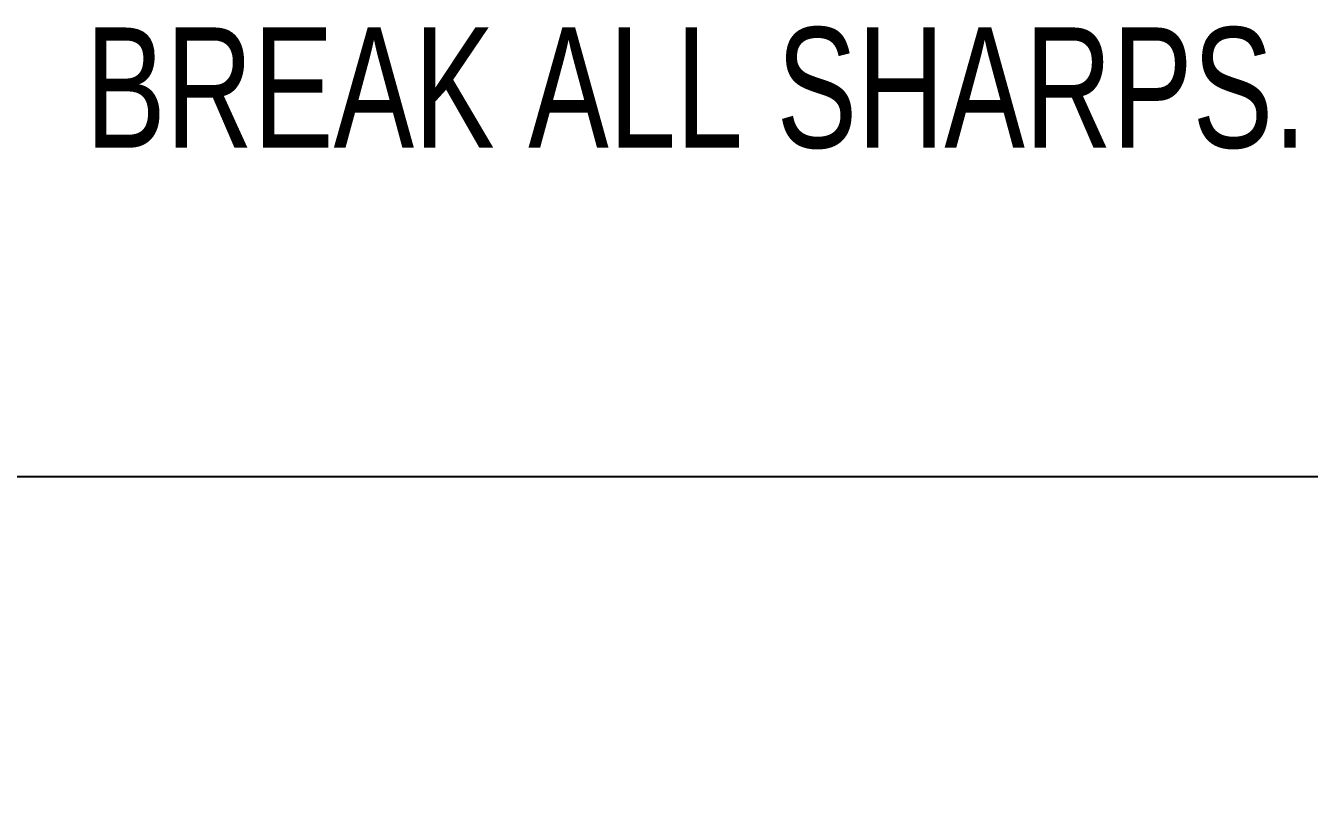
# Model space of a CAD drawing. Header units: millimetres. Extents: x 5 to 292, y 3 to 208.
# Drawn here: x 27.34 to 55.55, y 140.91 to 157.83 of the extents above; entities that cross this region are included whole.
import ezdxf

# ---------------------------------------------------------------- set-up
doc = ezdxf.new("R2010")
doc.units = ezdxf.units.MM
doc.layers.add('DIMENSIONS', color=179, linetype='Continuous')
doc.layers.add('FORMAT', color=7, linetype='Continuous')
doc.styles.add('SLDTEXTSTYLE1', font='TXT', dxfattribs={"width": 0.75})
doc.dimstyles.new('SLDDIMSTYLE1', dxfattribs={"dimtxt": 3.5, "dimasz": 3.302, "dimexe": 0, "dimexo": 0.0625, "dimgap": 0.875, "dimtad": 2, "dimlfac": 2, "dimrnd": 1e-09, "dimzin": 12, "dimdsep": 46, "dimtxsty": 'SLDTEXTSTYLE1', "dimblk1": 'CLOSED', "dimblk2": 'CLOSED', "dimsah": 1, "dimcen": 0.09, "dimadec": 0, "dimazin": 3, "dimtfac": 1, "dimtofl": 0, "dimtmove": 0, "dimatfit": 3, "dimldrblk": 'CLOSED', "dimfxl": 1, "dimfrac": 2, "dimtolj": 1, "dimtzin": 12, "dimarcsym": 0})

# ---------------------------------------------------------------- blocks, each defined once
blk = doc.blocks.new('SW_NOTE_1')
at = {"layer": 'FORMAT', "color": 0, "insert": (10, -35.395), "char_height": 2.64583, "attachment_point": 1, "style": 'SLDTEXTSTYLE1'}
blk.add_mtext('BREAK ALL SHARPS.', dxfattribs=at)
blk = doc.blocks.new('_CLOSED')
at = {"color": 0, "linetype": 'ByBlock', "lineweight": -2}
for p, q in [((-1, 0.166667), (0, 0)), ((-1, 0.166667), (-1, -0.166667)), ((0, 0), (-1, -0.166667)), ((0, 0), (-1, 0))]:
    blk.add_line(p, q, dxfattribs=at)
blk = doc.blocks.new('_D_1')
at = {"layer": 'DIMENSIONS'}
for p, q in [((16.753, 136.699), (16.753, 148.917)), ((284.86, 133.699), (284.86, 148.917)), ((16.753, 147.917), (284.86, 147.917))]:
    blk.add_line(p, q, dxfattribs=at)
at = {"layer": 'DIMENSIONS', "xscale": 3.302, "yscale": 3.302}
for p, rotation in [((16.753, 147.917, -27.848), 180), ((284.86, 147.917, -27.848), 360)]:
    blk.add_blockref('_CLOSED', p, dxfattribs=dict(at, rotation=rotation))
at = {"layer": 'DIMENSIONS', "insert": (153.218, 152.429), "char_height": 3.5, "attachment_point": 1, "style": 'SLDTEXTSTYLE1'}
blk.add_mtext('536.22', dxfattribs=at)

msp = doc.modelspace()

# ---------------------------------------------------------------- block references
at = {"layer": 'FORMAT'}
msp.add_blockref('SW_NOTE_1', (18.6551, 193.1881), dxfattribs=at)

# ---------------------------------------------------------------- dimensions: what is measured, and where the dimension line sits
at = {"layer": 'DIMENSIONS'}
dim = msp.add_linear_dim(base=(284.8605, 147.9168), p1=(16.7529, 135.6991), p2=(284.8605, 132.6991), dimstyle='SLDDIMSTYLE1', dxfattribs=at)
dim.commit()
dim.dimension.update_dxf_attribs({"geometry": '_D_1', "text_midpoint": (160.3296, 147.9168), "dimtype": 160})

doc.saveas('drawing.dxf')
